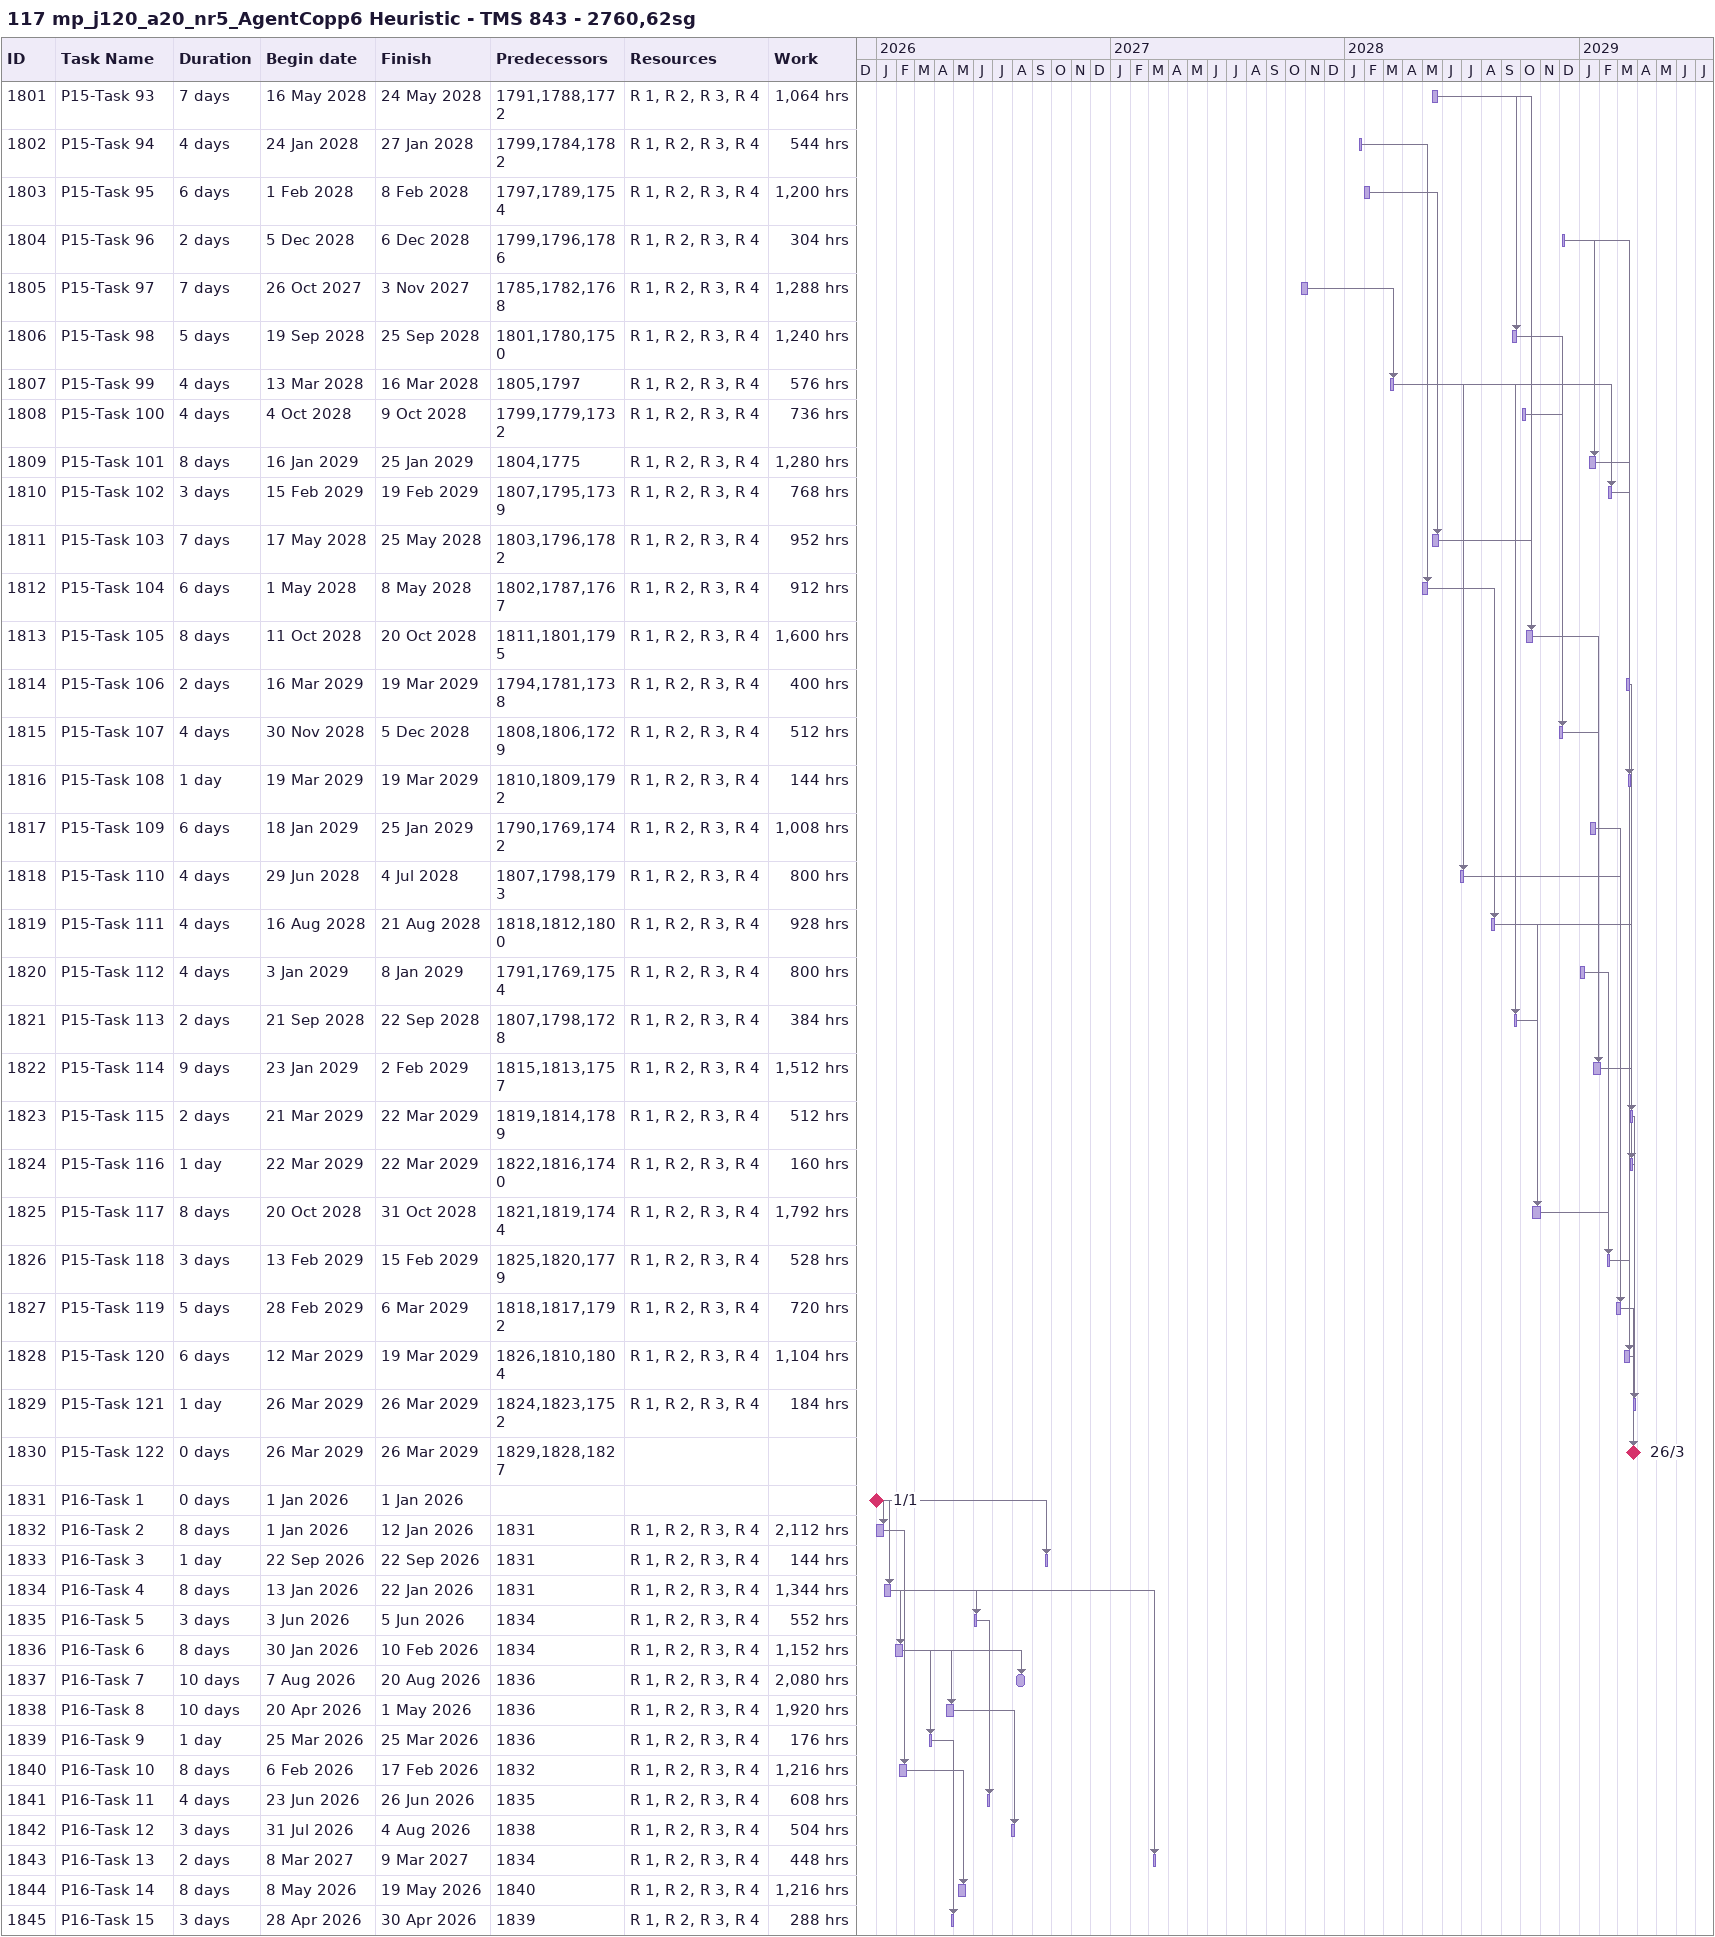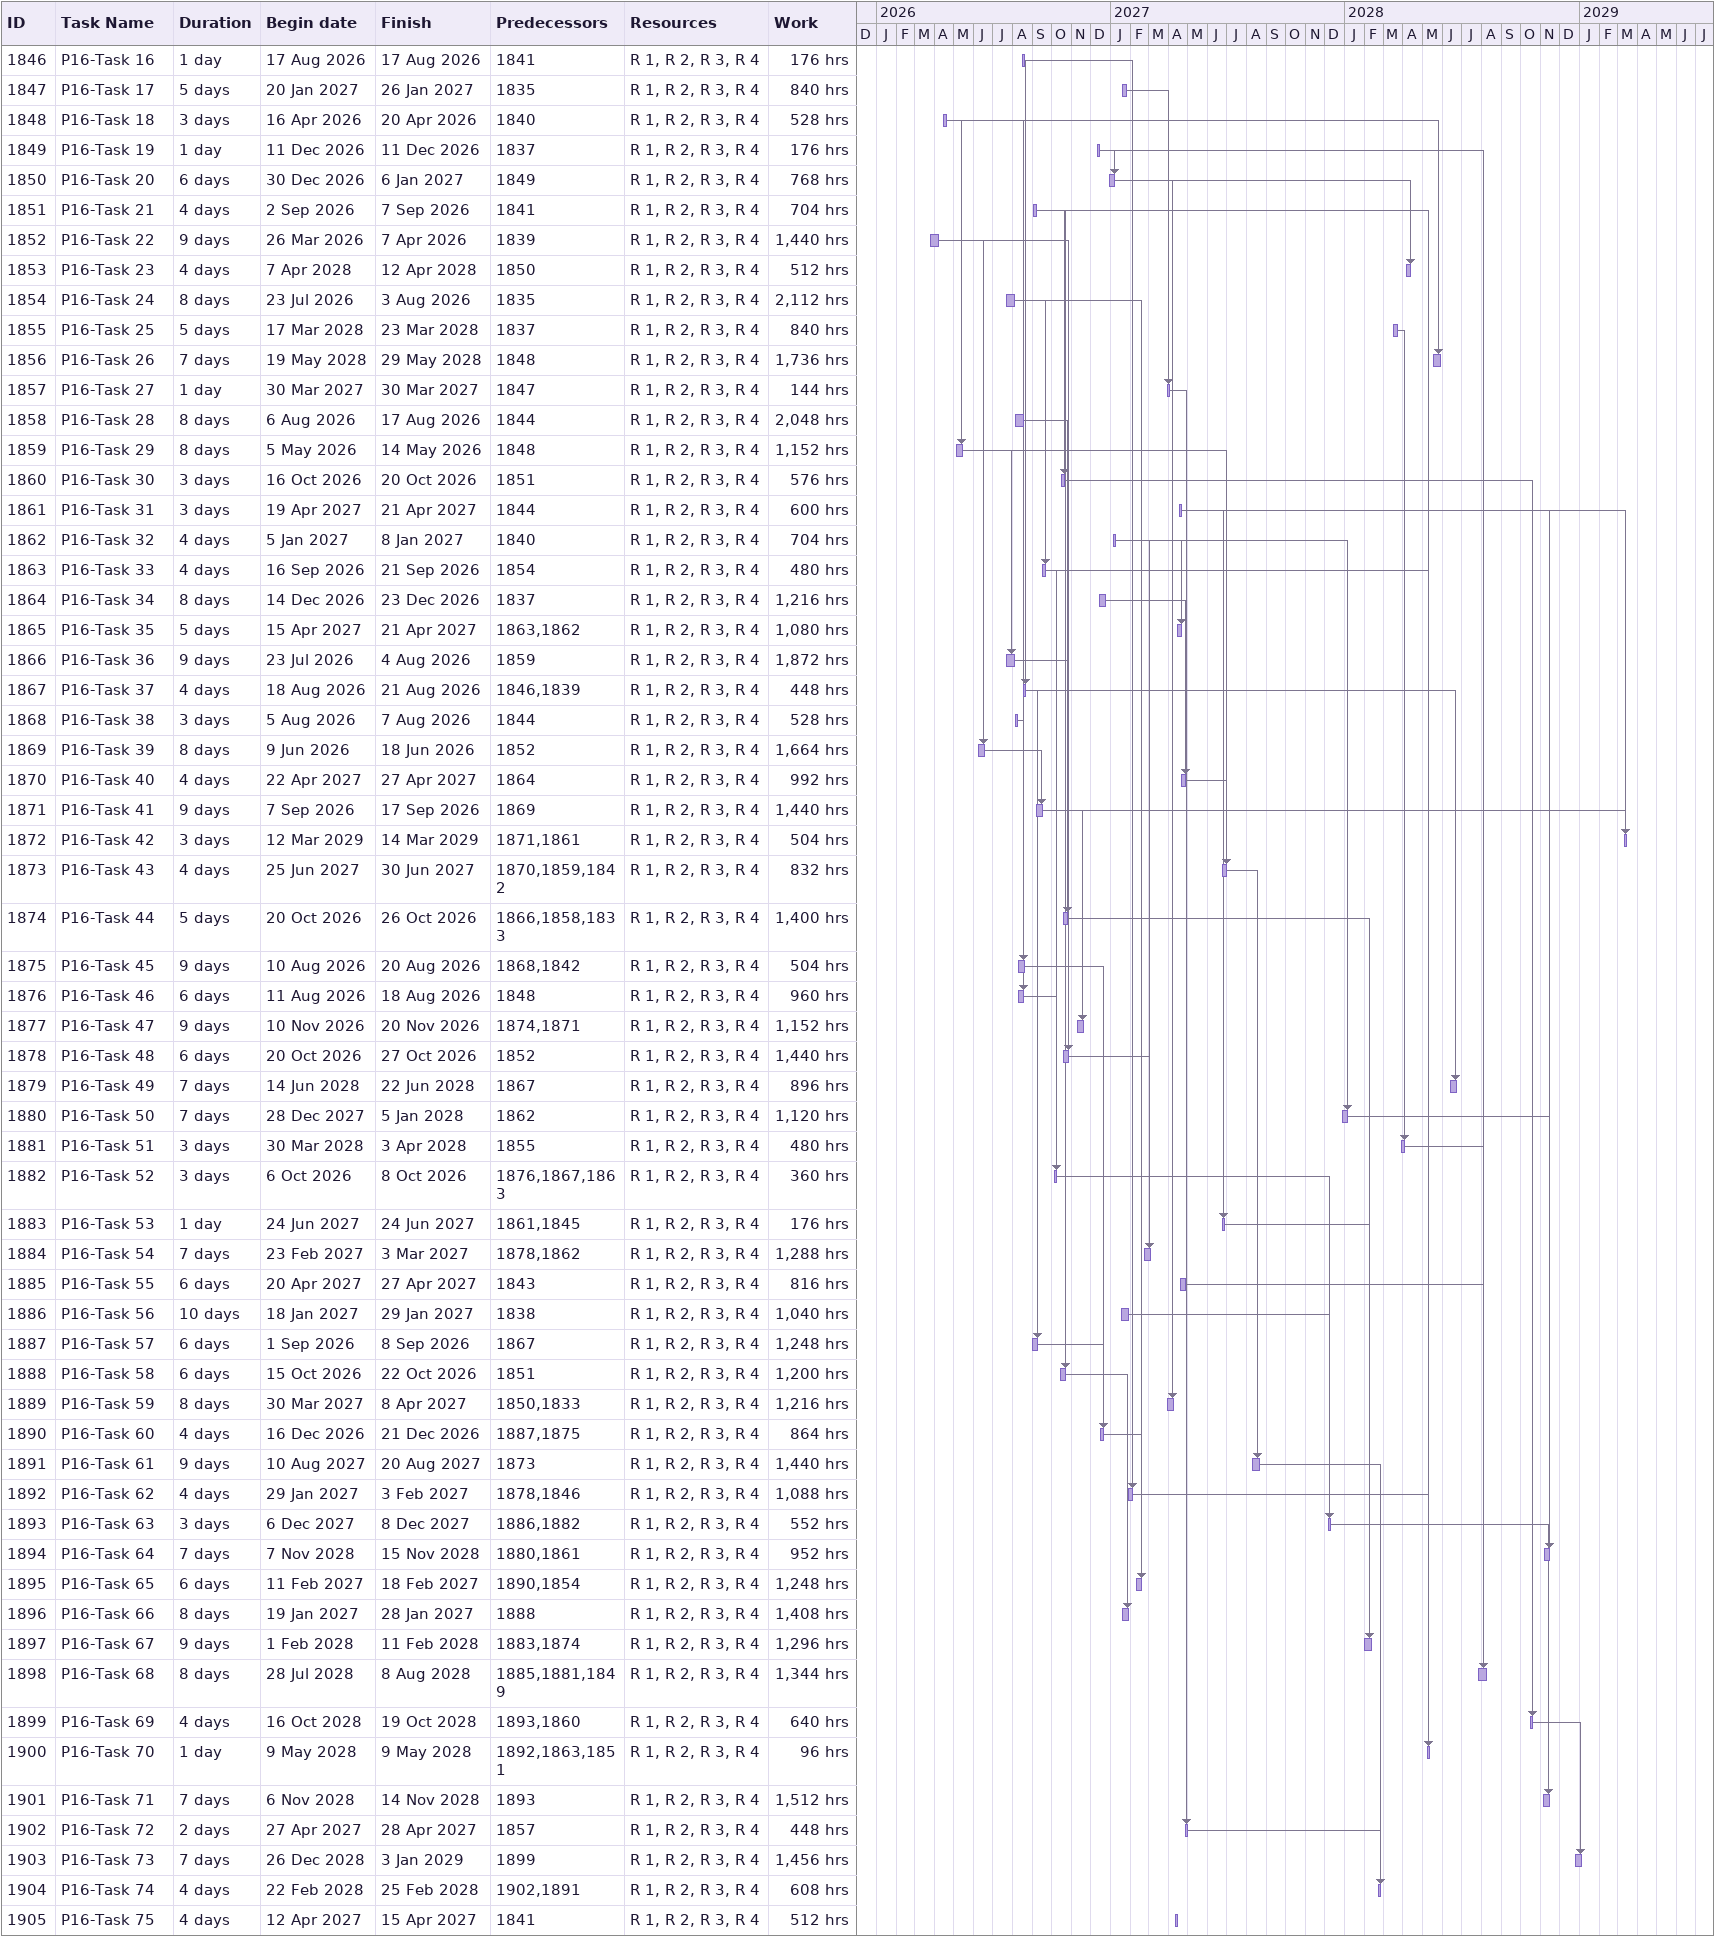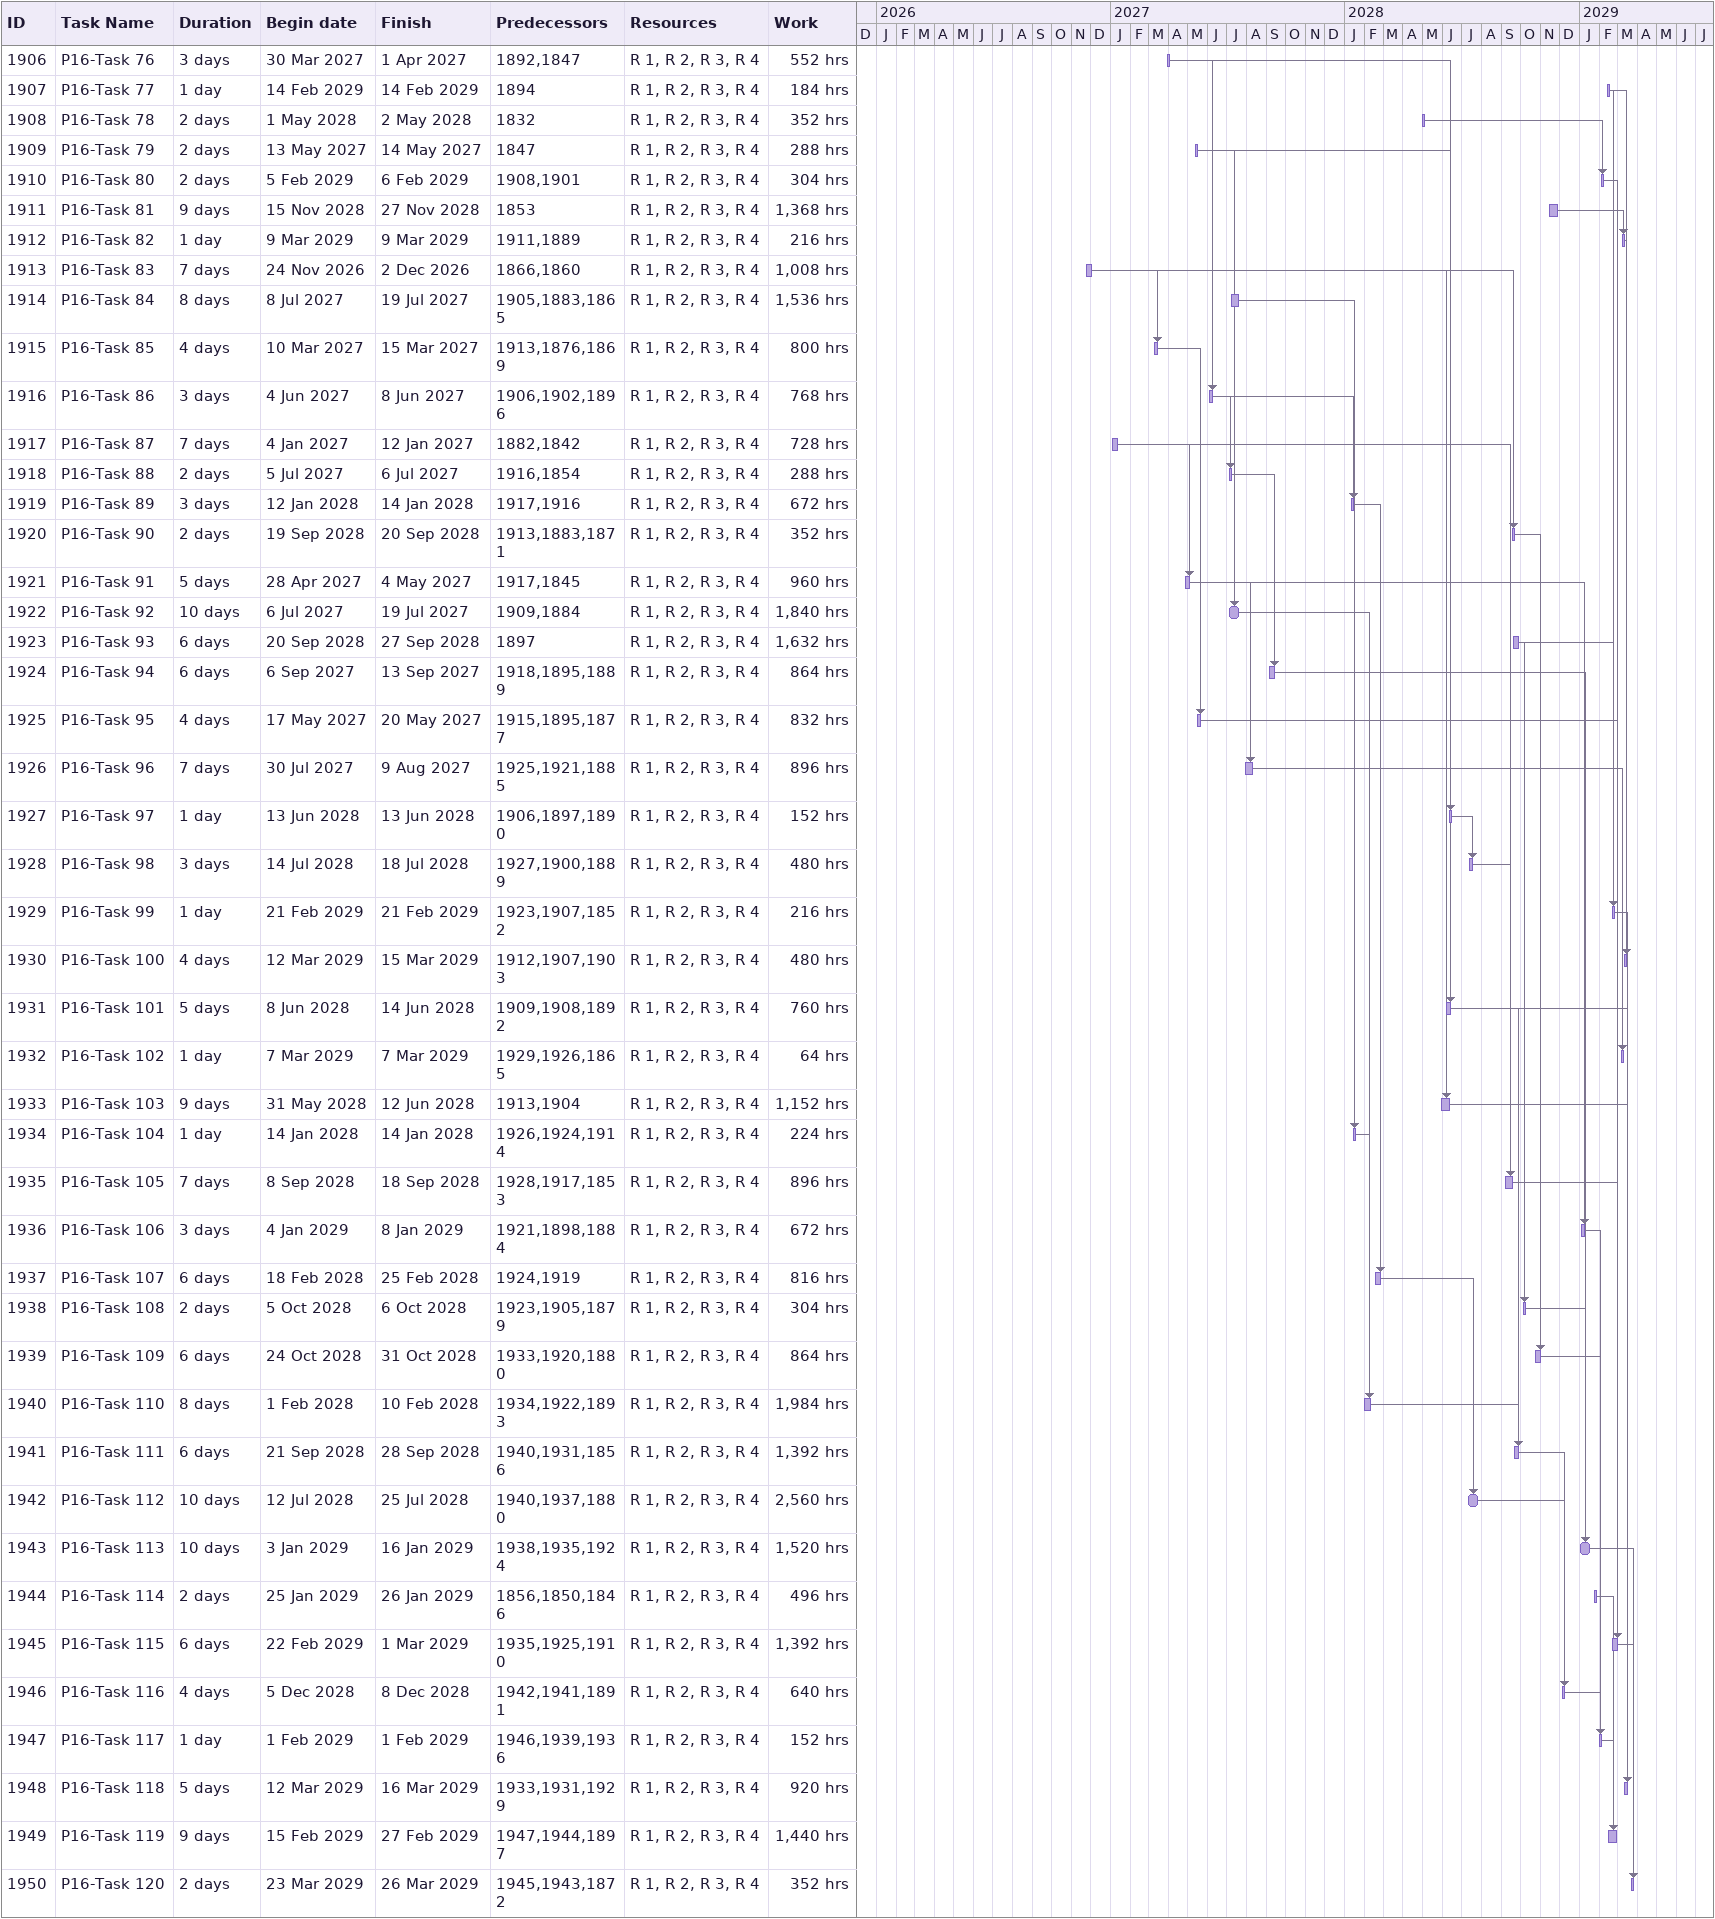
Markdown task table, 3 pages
117 mp_j120_a20_nr5_AgentCopp6 Heuristic - TMS 843 - 2760,62sg

| ID | Task | Duration | Start | Finish | Predecessors | Resources | Work (h) |
|---|---|---|---|---|---|---|---|
| 1801 | P15-Task 93 | 7d | 2028-05-16 | 2028-05-24 | 1791, 1788, 1772 | R 1, R 2, R 3, R 4 | 1064 |
| 1802 | P15-Task 94 | 4d | 2028-01-24 | 2028-01-27 | 1799, 1784, 1782 | R 1, R 2, R 3, R 4 | 544 |
| 1803 | P15-Task 95 | 6d | 2028-02-01 | 2028-02-08 | 1797, 1789, 1754 | R 1, R 2, R 3, R 4 | 1200 |
| 1804 | P15-Task 96 | 2d | 2028-12-05 | 2028-12-06 | 1799, 1796, 1786 | R 1, R 2, R 3, R 4 | 304 |
| 1805 | P15-Task 97 | 7d | 2027-10-26 | 2027-11-03 | 1785, 1782, 1768 | R 1, R 2, R 3, R 4 | 1288 |
| 1806 | P15-Task 98 | 5d | 2028-09-19 | 2028-09-25 | 1801, 1780, 1750 | R 1, R 2, R 3, R 4 | 1240 |
| 1807 | P15-Task 99 | 4d | 2028-03-13 | 2028-03-16 | 1805, 1797 | R 1, R 2, R 3, R 4 | 576 |
| 1808 | P15-Task 100 | 4d | 2028-10-04 | 2028-10-09 | 1799, 1779, 1732 | R 1, R 2, R 3, R 4 | 736 |
| 1809 | P15-Task 101 | 8d | 2029-01-16 | 2029-01-25 | 1804, 1775 | R 1, R 2, R 3, R 4 | 1280 |
| 1810 | P15-Task 102 | 3d | 2029-02-15 | 2029-02-19 | 1807, 1795, 1739 | R 1, R 2, R 3, R 4 | 768 |
| 1811 | P15-Task 103 | 7d | 2028-05-17 | 2028-05-25 | 1803, 1796, 1782 | R 1, R 2, R 3, R 4 | 952 |
| 1812 | P15-Task 104 | 6d | 2028-05-01 | 2028-05-08 | 1802, 1787, 1767 | R 1, R 2, R 3, R 4 | 912 |
| 1813 | P15-Task 105 | 8d | 2028-10-11 | 2028-10-20 | 1811, 1801, 1795 | R 1, R 2, R 3, R 4 | 1600 |
| 1814 | P15-Task 106 | 2d | 2029-03-16 | 2029-03-19 | 1794, 1781, 1738 | R 1, R 2, R 3, R 4 | 400 |
| 1815 | P15-Task 107 | 4d | 2028-11-30 | 2028-12-05 | 1808, 1806, 1729 | R 1, R 2, R 3, R 4 | 512 |
| 1816 | P15-Task 108 | 1d | 2029-03-19 | 2029-03-19 | 1810, 1809, 1792 | R 1, R 2, R 3, R 4 | 144 |
| 1817 | P15-Task 109 | 6d | 2029-01-18 | 2029-01-25 | 1790, 1769, 1742 | R 1, R 2, R 3, R 4 | 1008 |
| 1818 | P15-Task 110 | 4d | 2028-06-29 | 2028-07-04 | 1807, 1798, 1793 | R 1, R 2, R 3, R 4 | 800 |
| 1819 | P15-Task 111 | 4d | 2028-08-16 | 2028-08-21 | 1818, 1812, 1800 | R 1, R 2, R 3, R 4 | 928 |
| 1820 | P15-Task 112 | 4d | 2029-01-03 | 2029-01-08 | 1791, 1769, 1754 | R 1, R 2, R 3, R 4 | 800 |
| 1821 | P15-Task 113 | 2d | 2028-09-21 | 2028-09-22 | 1807, 1798, 1728 | R 1, R 2, R 3, R 4 | 384 |
| 1822 | P15-Task 114 | 9d | 2029-01-23 | 2029-02-02 | 1815, 1813, 1757 | R 1, R 2, R 3, R 4 | 1512 |
| 1823 | P15-Task 115 | 2d | 2029-03-21 | 2029-03-22 | 1819, 1814, 1789 | R 1, R 2, R 3, R 4 | 512 |
| 1824 | P15-Task 116 | 1d | 2029-03-22 | 2029-03-22 | 1822, 1816, 1740 | R 1, R 2, R 3, R 4 | 160 |
| 1825 | P15-Task 117 | 8d | 2028-10-20 | 2028-10-31 | 1821, 1819, 1744 | R 1, R 2, R 3, R 4 | 1792 |
| 1826 | P15-Task 118 | 3d | 2029-02-13 | 2029-02-15 | 1825, 1820, 1779 | R 1, R 2, R 3, R 4 | 528 |
| 1827 | P15-Task 119 | 5d | 2029-02-28 | 2029-03-06 | 1818, 1817, 1792 | R 1, R 2, R 3, R 4 | 720 |
| 1828 | P15-Task 120 | 6d | 2029-03-12 | 2029-03-19 | 1826, 1810, 1804 | R 1, R 2, R 3, R 4 | 1104 |
| 1829 | P15-Task 121 | 1d | 2029-03-26 | 2029-03-26 | 1824, 1823, 1752 | R 1, R 2, R 3, R 4 | 184 |
| 1830 | P15-Task 122 | 0d | 2029-03-26 | 2029-03-26 | 1829, 1828, 1827 |  |  |
| 1831 | P16-Task 1 | 0d | 2026-01-01 | 2026-01-01 |  |  |  |
| 1832 | P16-Task 2 | 8d | 2026-01-01 | 2026-01-12 | 1831 | R 1, R 2, R 3, R 4 | 2112 |
| 1833 | P16-Task 3 | 1d | 2026-09-22 | 2026-09-22 | 1831 | R 1, R 2, R 3, R 4 | 144 |
| 1834 | P16-Task 4 | 8d | 2026-01-13 | 2026-01-22 | 1831 | R 1, R 2, R 3, R 4 | 1344 |
| 1835 | P16-Task 5 | 3d | 2026-06-03 | 2026-06-05 | 1834 | R 1, R 2, R 3, R 4 | 552 |
| 1836 | P16-Task 6 | 8d | 2026-01-30 | 2026-02-10 | 1834 | R 1, R 2, R 3, R 4 | 1152 |
| 1837 | P16-Task 7 | 10d | 2026-08-07 | 2026-08-20 | 1836 | R 1, R 2, R 3, R 4 | 2080 |
| 1838 | P16-Task 8 | 10d | 2026-04-20 | 2026-05-01 | 1836 | R 1, R 2, R 3, R 4 | 1920 |
| 1839 | P16-Task 9 | 1d | 2026-03-25 | 2026-03-25 | 1836 | R 1, R 2, R 3, R 4 | 176 |
| 1840 | P16-Task 10 | 8d | 2026-02-06 | 2026-02-17 | 1832 | R 1, R 2, R 3, R 4 | 1216 |
| 1841 | P16-Task 11 | 4d | 2026-06-23 | 2026-06-26 | 1835 | R 1, R 2, R 3, R 4 | 608 |
| 1842 | P16-Task 12 | 3d | 2026-07-31 | 2026-08-04 | 1838 | R 1, R 2, R 3, R 4 | 504 |
| 1843 | P16-Task 13 | 2d | 2027-03-08 | 2027-03-09 | 1834 | R 1, R 2, R 3, R 4 | 448 |
| 1844 | P16-Task 14 | 8d | 2026-05-08 | 2026-05-19 | 1840 | R 1, R 2, R 3, R 4 | 1216 |
| 1845 | P16-Task 15 | 3d | 2026-04-28 | 2026-04-30 | 1839 | R 1, R 2, R 3, R 4 | 288 |
| 1846 | P16-Task 16 | 1d | 2026-08-17 | 2026-08-17 | 1841 | R 1, R 2, R 3, R 4 | 176 |
| 1847 | P16-Task 17 | 5d | 2027-01-20 | 2027-01-26 | 1835 | R 1, R 2, R 3, R 4 | 840 |
| 1848 | P16-Task 18 | 3d | 2026-04-16 | 2026-04-20 | 1840 | R 1, R 2, R 3, R 4 | 528 |
| 1849 | P16-Task 19 | 1d | 2026-12-11 | 2026-12-11 | 1837 | R 1, R 2, R 3, R 4 | 176 |
| 1850 | P16-Task 20 | 6d | 2026-12-30 | 2027-01-06 | 1849 | R 1, R 2, R 3, R 4 | 768 |
| 1851 | P16-Task 21 | 4d | 2026-09-02 | 2026-09-07 | 1841 | R 1, R 2, R 3, R 4 | 704 |
| 1852 | P16-Task 22 | 9d | 2026-03-26 | 2026-04-07 | 1839 | R 1, R 2, R 3, R 4 | 1440 |
| 1853 | P16-Task 23 | 4d | 2028-04-07 | 2028-04-12 | 1850 | R 1, R 2, R 3, R 4 | 512 |
| 1854 | P16-Task 24 | 8d | 2026-07-23 | 2026-08-03 | 1835 | R 1, R 2, R 3, R 4 | 2112 |
| 1855 | P16-Task 25 | 5d | 2028-03-17 | 2028-03-23 | 1837 | R 1, R 2, R 3, R 4 | 840 |
| 1856 | P16-Task 26 | 7d | 2028-05-19 | 2028-05-29 | 1848 | R 1, R 2, R 3, R 4 | 1736 |
| 1857 | P16-Task 27 | 1d | 2027-03-30 | 2027-03-30 | 1847 | R 1, R 2, R 3, R 4 | 144 |
| 1858 | P16-Task 28 | 8d | 2026-08-06 | 2026-08-17 | 1844 | R 1, R 2, R 3, R 4 | 2048 |
| 1859 | P16-Task 29 | 8d | 2026-05-05 | 2026-05-14 | 1848 | R 1, R 2, R 3, R 4 | 1152 |
| 1860 | P16-Task 30 | 3d | 2026-10-16 | 2026-10-20 | 1851 | R 1, R 2, R 3, R 4 | 576 |
| 1861 | P16-Task 31 | 3d | 2027-04-19 | 2027-04-21 | 1844 | R 1, R 2, R 3, R 4 | 600 |
| 1862 | P16-Task 32 | 4d | 2027-01-05 | 2027-01-08 | 1840 | R 1, R 2, R 3, R 4 | 704 |
| 1863 | P16-Task 33 | 4d | 2026-09-16 | 2026-09-21 | 1854 | R 1, R 2, R 3, R 4 | 480 |
| 1864 | P16-Task 34 | 8d | 2026-12-14 | 2026-12-23 | 1837 | R 1, R 2, R 3, R 4 | 1216 |
| 1865 | P16-Task 35 | 5d | 2027-04-15 | 2027-04-21 | 1863, 1862 | R 1, R 2, R 3, R 4 | 1080 |
| 1866 | P16-Task 36 | 9d | 2026-07-23 | 2026-08-04 | 1859 | R 1, R 2, R 3, R 4 | 1872 |
| 1867 | P16-Task 37 | 4d | 2026-08-18 | 2026-08-21 | 1846, 1839 | R 1, R 2, R 3, R 4 | 448 |
| 1868 | P16-Task 38 | 3d | 2026-08-05 | 2026-08-07 | 1844 | R 1, R 2, R 3, R 4 | 528 |
| 1869 | P16-Task 39 | 8d | 2026-06-09 | 2026-06-18 | 1852 | R 1, R 2, R 3, R 4 | 1664 |
| 1870 | P16-Task 40 | 4d | 2027-04-22 | 2027-04-27 | 1864 | R 1, R 2, R 3, R 4 | 992 |
| 1871 | P16-Task 41 | 9d | 2026-09-07 | 2026-09-17 | 1869 | R 1, R 2, R 3, R 4 | 1440 |
| 1872 | P16-Task 42 | 3d | 2029-03-12 | 2029-03-14 | 1871, 1861 | R 1, R 2, R 3, R 4 | 504 |
| 1873 | P16-Task 43 | 4d | 2027-06-25 | 2027-06-30 | 1870, 1859, 1842 | R 1, R 2, R 3, R 4 | 832 |
| 1874 | P16-Task 44 | 5d | 2026-10-20 | 2026-10-26 | 1866, 1858, 1833 | R 1, R 2, R 3, R 4 | 1400 |
| 1875 | P16-Task 45 | 9d | 2026-08-10 | 2026-08-20 | 1868, 1842 | R 1, R 2, R 3, R 4 | 504 |
| 1876 | P16-Task 46 | 6d | 2026-08-11 | 2026-08-18 | 1848 | R 1, R 2, R 3, R 4 | 960 |
| 1877 | P16-Task 47 | 9d | 2026-11-10 | 2026-11-20 | 1874, 1871 | R 1, R 2, R 3, R 4 | 1152 |
| 1878 | P16-Task 48 | 6d | 2026-10-20 | 2026-10-27 | 1852 | R 1, R 2, R 3, R 4 | 1440 |
| 1879 | P16-Task 49 | 7d | 2028-06-14 | 2028-06-22 | 1867 | R 1, R 2, R 3, R 4 | 896 |
| 1880 | P16-Task 50 | 7d | 2027-12-28 | 2028-01-05 | 1862 | R 1, R 2, R 3, R 4 | 1120 |
| 1881 | P16-Task 51 | 3d | 2028-03-30 | 2028-04-03 | 1855 | R 1, R 2, R 3, R 4 | 480 |
| 1882 | P16-Task 52 | 3d | 2026-10-06 | 2026-10-08 | 1876, 1867, 1863 | R 1, R 2, R 3, R 4 | 360 |
| 1883 | P16-Task 53 | 1d | 2027-06-24 | 2027-06-24 | 1861, 1845 | R 1, R 2, R 3, R 4 | 176 |
| 1884 | P16-Task 54 | 7d | 2027-02-23 | 2027-03-03 | 1878, 1862 | R 1, R 2, R 3, R 4 | 1288 |
| 1885 | P16-Task 55 | 6d | 2027-04-20 | 2027-04-27 | 1843 | R 1, R 2, R 3, R 4 | 816 |
| 1886 | P16-Task 56 | 10d | 2027-01-18 | 2027-01-29 | 1838 | R 1, R 2, R 3, R 4 | 1040 |
| 1887 | P16-Task 57 | 6d | 2026-09-01 | 2026-09-08 | 1867 | R 1, R 2, R 3, R 4 | 1248 |
| 1888 | P16-Task 58 | 6d | 2026-10-15 | 2026-10-22 | 1851 | R 1, R 2, R 3, R 4 | 1200 |
| 1889 | P16-Task 59 | 8d | 2027-03-30 | 2027-04-08 | 1850, 1833 | R 1, R 2, R 3, R 4 | 1216 |
| 1890 | P16-Task 60 | 4d | 2026-12-16 | 2026-12-21 | 1887, 1875 | R 1, R 2, R 3, R 4 | 864 |
| 1891 | P16-Task 61 | 9d | 2027-08-10 | 2027-08-20 | 1873 | R 1, R 2, R 3, R 4 | 1440 |
| 1892 | P16-Task 62 | 4d | 2027-01-29 | 2027-02-03 | 1878, 1846 | R 1, R 2, R 3, R 4 | 1088 |
| 1893 | P16-Task 63 | 3d | 2027-12-06 | 2027-12-08 | 1886, 1882 | R 1, R 2, R 3, R 4 | 552 |
| 1894 | P16-Task 64 | 7d | 2028-11-07 | 2028-11-15 | 1880, 1861 | R 1, R 2, R 3, R 4 | 952 |
| 1895 | P16-Task 65 | 6d | 2027-02-11 | 2027-02-18 | 1890, 1854 | R 1, R 2, R 3, R 4 | 1248 |
| 1896 | P16-Task 66 | 8d | 2027-01-19 | 2027-01-28 | 1888 | R 1, R 2, R 3, R 4 | 1408 |
| 1897 | P16-Task 67 | 9d | 2028-02-01 | 2028-02-11 | 1883, 1874 | R 1, R 2, R 3, R 4 | 1296 |
| 1898 | P16-Task 68 | 8d | 2028-07-28 | 2028-08-08 | 1885, 1881, 1849 | R 1, R 2, R 3, R 4 | 1344 |
| 1899 | P16-Task 69 | 4d | 2028-10-16 | 2028-10-19 | 1893, 1860 | R 1, R 2, R 3, R 4 | 640 |
| 1900 | P16-Task 70 | 1d | 2028-05-09 | 2028-05-09 | 1892, 1863, 1851 | R 1, R 2, R 3, R 4 | 96 |
| 1901 | P16-Task 71 | 7d | 2028-11-06 | 2028-11-14 | 1893 | R 1, R 2, R 3, R 4 | 1512 |
| 1902 | P16-Task 72 | 2d | 2027-04-27 | 2027-04-28 | 1857 | R 1, R 2, R 3, R 4 | 448 |
| 1903 | P16-Task 73 | 7d | 2028-12-26 | 2029-01-03 | 1899 | R 1, R 2, R 3, R 4 | 1456 |
| 1904 | P16-Task 74 | 4d | 2028-02-22 | 2028-02-25 | 1902, 1891 | R 1, R 2, R 3, R 4 | 608 |
| 1905 | P16-Task 75 | 4d | 2027-04-12 | 2027-04-15 | 1841 | R 1, R 2, R 3, R 4 | 512 |
| 1906 | P16-Task 76 | 3d | 2027-03-30 | 2027-04-01 | 1892, 1847 | R 1, R 2, R 3, R 4 | 552 |
| 1907 | P16-Task 77 | 1d | 2029-02-14 | 2029-02-14 | 1894 | R 1, R 2, R 3, R 4 | 184 |
| 1908 | P16-Task 78 | 2d | 2028-05-01 | 2028-05-02 | 1832 | R 1, R 2, R 3, R 4 | 352 |
| 1909 | P16-Task 79 | 2d | 2027-05-13 | 2027-05-14 | 1847 | R 1, R 2, R 3, R 4 | 288 |
| 1910 | P16-Task 80 | 2d | 2029-02-05 | 2029-02-06 | 1908, 1901 | R 1, R 2, R 3, R 4 | 304 |
| 1911 | P16-Task 81 | 9d | 2028-11-15 | 2028-11-27 | 1853 | R 1, R 2, R 3, R 4 | 1368 |
| 1912 | P16-Task 82 | 1d | 2029-03-09 | 2029-03-09 | 1911, 1889 | R 1, R 2, R 3, R 4 | 216 |
| 1913 | P16-Task 83 | 7d | 2026-11-24 | 2026-12-02 | 1866, 1860 | R 1, R 2, R 3, R 4 | 1008 |
| 1914 | P16-Task 84 | 8d | 2027-07-08 | 2027-07-19 | 1905, 1883, 1865 | R 1, R 2, R 3, R 4 | 1536 |
| 1915 | P16-Task 85 | 4d | 2027-03-10 | 2027-03-15 | 1913, 1876, 1869 | R 1, R 2, R 3, R 4 | 800 |
| 1916 | P16-Task 86 | 3d | 2027-06-04 | 2027-06-08 | 1906, 1902, 1896 | R 1, R 2, R 3, R 4 | 768 |
| 1917 | P16-Task 87 | 7d | 2027-01-04 | 2027-01-12 | 1882, 1842 | R 1, R 2, R 3, R 4 | 728 |
| 1918 | P16-Task 88 | 2d | 2027-07-05 | 2027-07-06 | 1916, 1854 | R 1, R 2, R 3, R 4 | 288 |
| 1919 | P16-Task 89 | 3d | 2028-01-12 | 2028-01-14 | 1917, 1916 | R 1, R 2, R 3, R 4 | 672 |
| 1920 | P16-Task 90 | 2d | 2028-09-19 | 2028-09-20 | 1913, 1883, 1871 | R 1, R 2, R 3, R 4 | 352 |
| 1921 | P16-Task 91 | 5d | 2027-04-28 | 2027-05-04 | 1917, 1845 | R 1, R 2, R 3, R 4 | 960 |
| 1922 | P16-Task 92 | 10d | 2027-07-06 | 2027-07-19 | 1909, 1884 | R 1, R 2, R 3, R 4 | 1840 |
| 1923 | P16-Task 93 | 6d | 2028-09-20 | 2028-09-27 | 1897 | R 1, R 2, R 3, R 4 | 1632 |
| 1924 | P16-Task 94 | 6d | 2027-09-06 | 2027-09-13 | 1918, 1895, 1889 | R 1, R 2, R 3, R 4 | 864 |
| 1925 | P16-Task 95 | 4d | 2027-05-17 | 2027-05-20 | 1915, 1895, 1877 | R 1, R 2, R 3, R 4 | 832 |
| 1926 | P16-Task 96 | 7d | 2027-07-30 | 2027-08-09 | 1925, 1921, 1885 | R 1, R 2, R 3, R 4 | 896 |
| 1927 | P16-Task 97 | 1d | 2028-06-13 | 2028-06-13 | 1906, 1897, 1890 | R 1, R 2, R 3, R 4 | 152 |
| 1928 | P16-Task 98 | 3d | 2028-07-14 | 2028-07-18 | 1927, 1900, 1889 | R 1, R 2, R 3, R 4 | 480 |
| 1929 | P16-Task 99 | 1d | 2029-02-21 | 2029-02-21 | 1923, 1907, 1852 | R 1, R 2, R 3, R 4 | 216 |
| 1930 | P16-Task 100 | 4d | 2029-03-12 | 2029-03-15 | 1912, 1907, 1903 | R 1, R 2, R 3, R 4 | 480 |
| 1931 | P16-Task 101 | 5d | 2028-06-08 | 2028-06-14 | 1909, 1908, 1892 | R 1, R 2, R 3, R 4 | 760 |
| 1932 | P16-Task 102 | 1d | 2029-03-07 | 2029-03-07 | 1929, 1926, 1865 | R 1, R 2, R 3, R 4 | 64 |
| 1933 | P16-Task 103 | 9d | 2028-05-31 | 2028-06-12 | 1913, 1904 | R 1, R 2, R 3, R 4 | 1152 |
| 1934 | P16-Task 104 | 1d | 2028-01-14 | 2028-01-14 | 1926, 1924, 1914 | R 1, R 2, R 3, R 4 | 224 |
| 1935 | P16-Task 105 | 7d | 2028-09-08 | 2028-09-18 | 1928, 1917, 1853 | R 1, R 2, R 3, R 4 | 896 |
| 1936 | P16-Task 106 | 3d | 2029-01-04 | 2029-01-08 | 1921, 1898, 1884 | R 1, R 2, R 3, R 4 | 672 |
| 1937 | P16-Task 107 | 6d | 2028-02-18 | 2028-02-25 | 1924, 1919 | R 1, R 2, R 3, R 4 | 816 |
| 1938 | P16-Task 108 | 2d | 2028-10-05 | 2028-10-06 | 1923, 1905, 1879 | R 1, R 2, R 3, R 4 | 304 |
| 1939 | P16-Task 109 | 6d | 2028-10-24 | 2028-10-31 | 1933, 1920, 1880 | R 1, R 2, R 3, R 4 | 864 |
| 1940 | P16-Task 110 | 8d | 2028-02-01 | 2028-02-10 | 1934, 1922, 1893 | R 1, R 2, R 3, R 4 | 1984 |
| 1941 | P16-Task 111 | 6d | 2028-09-21 | 2028-09-28 | 1940, 1931, 1856 | R 1, R 2, R 3, R 4 | 1392 |
| 1942 | P16-Task 112 | 10d | 2028-07-12 | 2028-07-25 | 1940, 1937, 1880 | R 1, R 2, R 3, R 4 | 2560 |
| 1943 | P16-Task 113 | 10d | 2029-01-03 | 2029-01-16 | 1938, 1935, 1924 | R 1, R 2, R 3, R 4 | 1520 |
| 1944 | P16-Task 114 | 2d | 2029-01-25 | 2029-01-26 | 1856, 1850, 1846 | R 1, R 2, R 3, R 4 | 496 |
| 1945 | P16-Task 115 | 6d | 2029-02-22 | 2029-03-01 | 1935, 1925, 1910 | R 1, R 2, R 3, R 4 | 1392 |
| 1946 | P16-Task 116 | 4d | 2028-12-05 | 2028-12-08 | 1942, 1941, 1891 | R 1, R 2, R 3, R 4 | 640 |
| 1947 | P16-Task 117 | 1d | 2029-02-01 | 2029-02-01 | 1946, 1939, 1936 | R 1, R 2, R 3, R 4 | 152 |
| 1948 | P16-Task 118 | 5d | 2029-03-12 | 2029-03-16 | 1933, 1931, 1929 | R 1, R 2, R 3, R 4 | 920 |
| 1949 | P16-Task 119 | 9d | 2029-02-15 | 2029-02-27 | 1947, 1944, 1897 | R 1, R 2, R 3, R 4 | 1440 |
| 1950 | P16-Task 120 | 2d | 2029-03-23 | 2029-03-26 | 1945, 1943, 1872 | R 1, R 2, R 3, R 4 | 352 |
